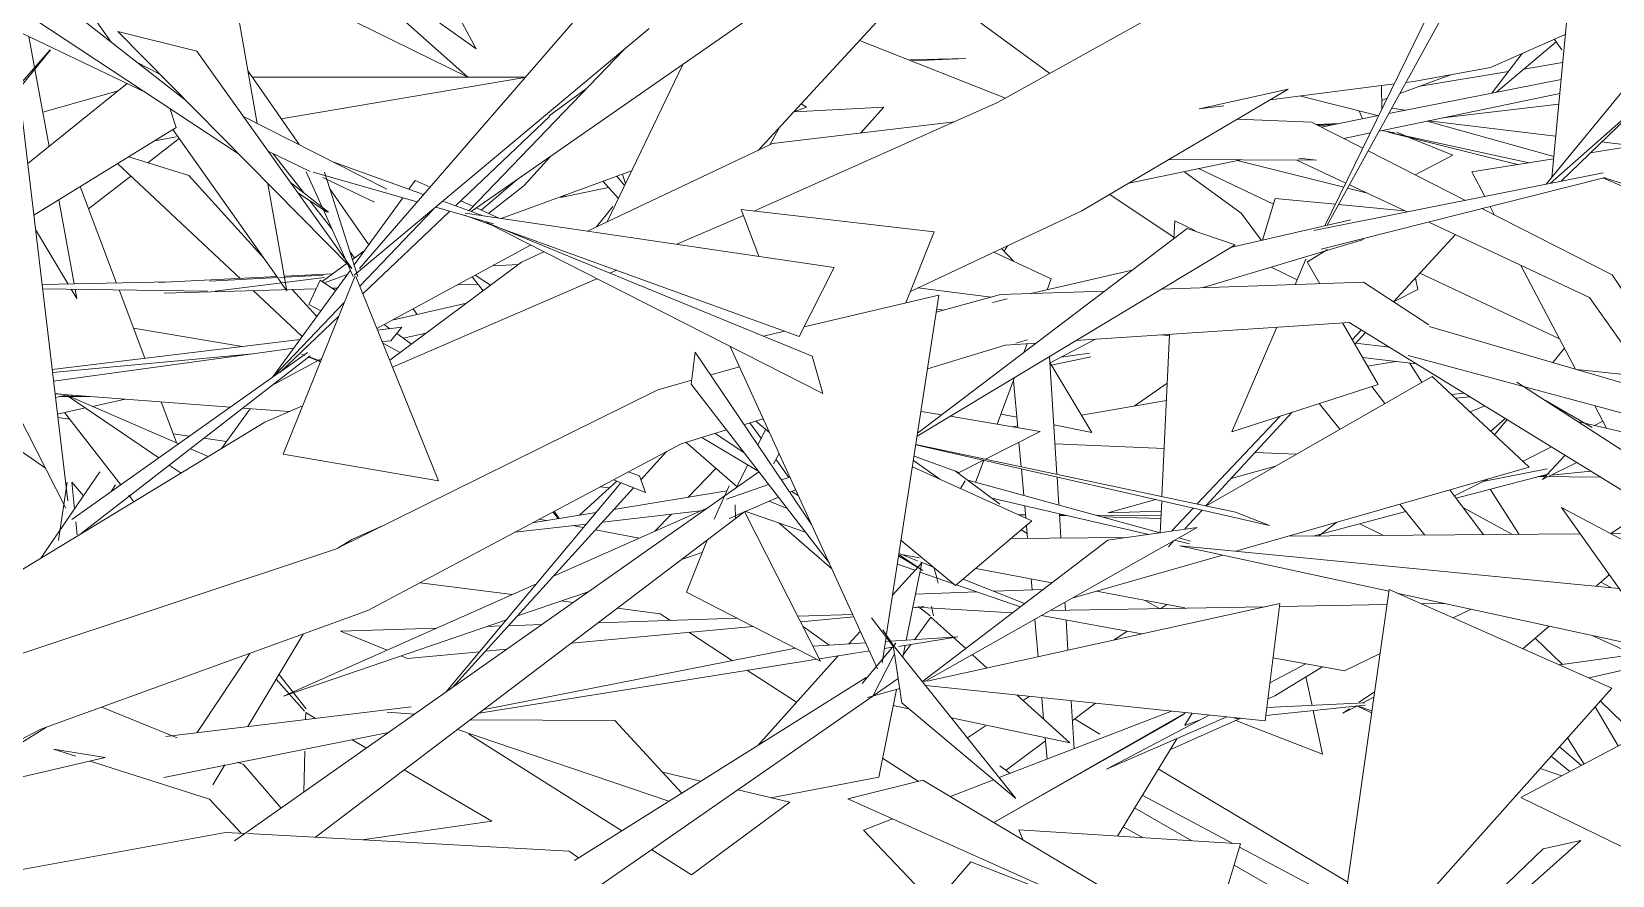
# Model space of a CAD drawing. Header units: millimetres. Extents: x 78096 to 288885, y -20632 to 149556.
# Drawn here: x 252493.1 to 252855.6, y 93528.8 to 93722.4 of the extents above; entities that cross this region are included whole.
import ezdxf

# ---------------------------------------------------------------- set-up
doc = ezdxf.new("R2010")
doc.units = ezdxf.units.MM
doc.layers.add('G-IMPT', color=8, linetype='Continuous', lineweight=9)
doc.layers.add('L-PLNT', color=71, linetype='Continuous', lineweight=9)

# ---------------------------------------------------------------- blocks, each defined once
blk = doc.blocks.new('ZZ-V - Tree Broadleaf 1 - 3dtree rotund SIMPLU-4826059-TOMH A-A')
at = {"layer": 'G-IMPT'}
for p, q in [((26783.79, 93764.05), (26814.9, 93719.96)), ((26837.73, 93761.52), (26848.37, 93701.34)), ((27006.01, 93730.47), (27030.15, 93712.81)), ((26796.02, 93721.26), (26797.32, 93714.18)), ((27019.95, 93707.12), (26986.47, 93720.35)), ((27146.23, 93720.09), (27132.58, 93708.49)), ((26997.99, 93715.95), (27010.85, 93716.2)), ((26998.35, 93715.66), (27010.85, 93716.2)), ((27131.49, 93708.28), (27138.48, 93717.35)), ((27138.84, 93713.82), (27147.74, 93715.28)), ((26797.38, 93713.81), (26800.62, 93696.06)), ((26857.98, 93696.46), (26846.25, 93713.33)), ((26847.21, 93711.95), (26909.81, 93711.93)), ((26853.88, 93702.35), (26909.75, 93711.86)), ((27147.37, 93711.43), (27107.86, 93703.58)), ((27110.39, 93708.17), (27122.06, 93712.51)), ((27115.05, 93709.9), (27135.31, 93713.23)), ((26799.19, 93703.89), (26816.47, 93708.8)), ((26923.89, 93709.33), (26915.31, 93703.06)), ((27147.06, 93708.19), (27105.65, 93699.58)), ((27106.26, 93704.52), (27106.22, 93710.05)), ((26974.32, 93705.05), (26971.42, 93704)), ((26973.12, 93705.86), (26974.32, 93705.05)), ((27087.37, 93707.63), (27105.57, 93703.11)), ((27101.81, 93702.38), (27101.09, 93704.22)), ((27106.24, 93706.63), (27107.52, 93707.1)), ((27111.65, 93704.34), (27108.58, 93704.87)), ((27146.83, 93705.78), (27120.17, 93702.59)), ((27091.22, 93701.09), (27096.45, 93701.32)), ((27096.21, 93701.27), (27091.33, 93701.03)), ((27094.8, 93700.99), (27091.66, 93700.86)), ((27105.52, 93703.12), (27092.37, 93700.5)), ((27145.68, 93693.71), (27116.7, 93701.87)), ((27116.99, 93701.93), (27146.12, 93698.39)), ((26823.31, 93692.31), (26830.49, 93697.88)), ((26824.85, 93697.37), (26829.79, 93698.25)), ((26829.03, 93699.94), (26853.74, 93664.94)), ((27103.64, 93699.16), (27097.52, 93697.88)), ((27109.2, 93699.21), (27106.24, 93699.7)), ((27137.42, 93691.9), (27107.73, 93699.3)), ((27107.73, 93699.3), (27140.06, 93692.32)), ((27109.7, 93699.29), (27111.83, 93698.41)), ((27112.69, 93698.06), (27122.53, 93694.03)), ((27156.68, 93697.11), (27163.45, 93696.28)), ((26818.89, 93693.7), (26832.65, 93689.36)), ((26852.02, 93694.39), (26859.03, 93685.41)), ((27122.53, 93694.03), (27113.88, 93689.57)), ((27163.59, 93696.09), (27154.05, 93694.56)), ((26816.31, 93692.11), (26844.48, 93665.76)), ((26934.23, 93690.45), (26904.32, 93679.55)), ((26932.14, 93689.69), (26932.81, 93687.5)), ((27073.94, 93692.98), (27048.25, 93687.64)), ((27061.11, 93690.16), (27074.02, 93680.72)), ((27081.45, 93682.84), (27064.21, 93690.96)), ((27073.13, 93692.81), (27097.54, 93686.68)), ((27145.63, 93693.21), (27126.91, 93690.22)), ((27126.91, 93690.22), (27129.87, 93684.57)), ((26816.09, 93664.7), (26807.78, 93686.86)), ((26809.7, 93681.74), (26819.37, 93689.24)), ((26849.92, 93670.35), (26832.65, 93689.36)), ((26850.82, 93687.48), (26855.17, 93662.91)), ((26873.93, 93673.51), (26865.04, 93686.31)), ((26928.95, 93686.6), (26917.94, 93684.32)), ((26927.65, 93688.05), (26931.19, 93684.11)), ((26930.8, 93689.2), (26932.61, 93687.06)), ((27098.41, 93686.46), (27102.99, 93685.31)), ((26802.86, 93683.83), (26806.39, 93664.51)), ((26860.45, 93683.59), (26865.48, 93677.14)), ((26917.94, 93684.32), (26919.36, 93685.03)), ((27043.88, 93685.06), (27058.61, 93675.15)), ((27081.83, 93684.11), (27078.9, 93674.54)), ((27081.83, 93684.11), (27095.65, 93682.8)), ((27096.36, 93682.74), (27111.48, 93681.31)), ((26929.9, 93682.24), (26926.14, 93677.6)), ((27058.79, 93679.01), (27058.6, 93674.94)), ((27058.79, 93679.01), (27063.41, 93676.78)), ((27074.02, 93680.72), (27078.71, 93674.5)), ((27131.09, 93682.26), (27132.13, 93680.28)), ((26797.52, 93677.01), (26805.01, 93664.48)), ((27123.13, 93675.84), (27108.95, 93660.4)), ((26869.64, 93671.81), (26870.69, 93670.47)), ((26872.9, 93672.08), (26870.18, 93670.1)), ((27030.42, 93665.69), (27017.3, 93671.8)), ((27019.04, 93672.62), (27021.85, 93669.68)), ((27020.41, 93673.26), (27019.63, 93672.01)), ((26869.02, 93669.25), (26863.24, 93665.03)), ((26902.35, 93668.69), (26908.34, 93668.99)), ((27080.87, 93668.35), (27086.83, 93665.47)), ((27138.18, 93668.76), (27150.72, 93644.92)), ((26799.03, 93664.36), (26828.43, 93664.95)), ((26825.7, 93664.82), (26852.85, 93666.19)), ((26837.48, 93665.14), (26853.02, 93665.96)), ((26863.81, 93665.96), (26838.72, 93662.86)), ((26853.48, 93665.98), (26863.5, 93666.51)), ((26853.78, 93664.87), (26855.17, 93662.91)), ((26854.57, 93666.28), (26865.72, 93666.84)), ((26860.21, 93659.81), (26862.83, 93665.4)), ((26866.3, 93662.97), (26862.83, 93665.4)), ((26868.98, 93666.67), (26863.77, 93664.78)), ((26894.33, 93664.33), (26898.91, 93664.46)), ((26897.62, 93666.12), (26900.14, 93662.9)), ((26898.36, 93666.53), (26901.89, 93664.2)), ((27030.42, 93665.69), (27029.49, 93663.16)), ((27114.52, 93663.21), (27113.96, 93665.85)), ((27147.03, 93651.93), (27115.02, 93667.01)), ((26799.15, 93663.35), (26836.97, 93662.86)), ((26805.73, 93663.27), (26807, 93661.15)), ((26806.61, 93663.26), (26807, 93661.15)), ((26822.57, 93647.44), (26816.68, 93663.12)), ((26827.05, 93662.41), (26861.89, 93663.41)), ((26847.44, 93662.99), (26858.7, 93652.47)), ((26862.01, 93657.04), (26856.37, 93663.25)), ((26865.53, 93663.51), (26866.72, 93663.54)), ((27016.65, 93661.48), (26999.85, 93663.6)), ((27114.52, 93663.21), (27108.97, 93660.39)), ((26860.21, 93659.81), (26862.97, 93658.36)), ((26879.33, 93656.19), (26896.39, 93660.11)), ((26885.06, 93657.5), (26884.15, 93658.8)), ((27005.9, 93658.49), (27004.21, 93658.68)), ((26819.96, 93654.39), (26844.92, 93650.15)), ((26878.75, 93654.24), (26877.44, 93655.16)), ((27101.61, 93653.94), (27099.49, 93651.69)), ((27102.5, 93653.39), (27100.05, 93650.72)), ((26877.18, 93650.89), (26881.18, 93648.8)), ((26883.77, 93650.72), (26880.35, 93653.12)), ((26881.85, 93652.07), (26887.14, 93653.23)), ((27024.9, 93650.76), (27024.16, 93648.77)), ((27040.62, 93651.81), (27030.17, 93646.42)), ((27057.57, 93652.93), (27055.84, 93615.7)), ((27057.56, 93652.63), (27055.89, 93652.82)), ((27108.07, 93649.96), (27100.26, 93650.95)), ((27145.48, 93646.45), (27148.16, 93649.77)), ((26843.49, 93647.95), (26844.72, 93648.23)), ((27030.07, 93647.87), (27031.76, 93620.81)), ((27039.79, 93630.42), (27030.16, 93646.45)), ((27039.5, 93647.77), (27030.49, 93645.89)), ((27039.24, 93648.62), (27032.69, 93647.72)), ((27114.16, 93646.21), (27101.85, 93647.61)), ((27102.99, 93645.63), (27109.51, 93646.74)), ((27115.44, 93641.94), (27112.6, 93646.39)), ((27022.04, 93643.04), (27018.07, 93632.32)), ((27117.78, 93643.28), (27065.92, 93613.55)), ((27117.78, 93643.28), (27140.06, 93622.49)), ((27166.74, 93643.21), (27150.98, 93644.84)), ((26802.11, 93638.44), (26804.83, 93639.07)), ((27021.79, 93642.38), (27022.76, 93631.52)), ((27057.05, 93641.73), (27049.45, 93636.49)), ((27103.97, 93640.98), (27106.93, 93637.06)), ((27125.11, 93639.47), (27122.24, 93639.12)), ((26802.56, 93634.66), (26808.91, 93636.05)), ((26810.59, 93636.42), (26818.07, 93638.06)), ((26829.83, 93628.09), (26826.32, 93637.44)), ((27037.38, 93634.43), (27056.87, 93637.76)), ((27091.89, 93637.07), (27096.63, 93631.16)), ((27126.56, 93638.58), (27123.13, 93638.29)), ((27129.91, 93636.52), (27126.52, 93635.13)), ((27154.53, 93631.56), (27143.77, 93637.75)), ((27155.12, 93636.54), (27157.83, 93631.39)), ((26802.66, 93633.88), (26805.35, 93633.5)), ((26804.18, 93635.01), (26817.06, 93618.41)), ((26961.35, 93632.64), (26963.97, 93628.97)), ((27018.93, 93634.65), (27022.55, 93633.92)), ((27021.54, 93631.73), (27022.72, 93631.93)), ((27031.05, 93632.19), (27039.79, 93630.42)), ((27082.94, 93634.17), (27063.88, 93613.99)), ((27085.65, 93635.04), (27065.9, 93613.56)), ((27134.56, 93633.66), (27131.25, 93630.71)), ((27132.14, 93629.88), (27134.98, 93633.4)), ((27151.16, 93632.95), (27178.52, 93626.56)), ((27156.96, 93633.03), (27155.01, 93632.05)), ((26829.07, 93630.1), (26832.79, 93629.57)), ((26836.11, 93629.09), (26841.3, 93628.35)), ((26946.63, 93628.17), (26958.39, 93617.97)), ((26950.35, 93629.3), (26963.38, 93621.45)), ((26953.37, 93630.22), (26959.99, 93625.84)), ((26964.97, 93631.16), (26963.17, 93627.58)), ((27023.05, 93628.21), (27023.56, 93622.55)), ((26966.77, 93623.25), (26968.07, 93625.57)), ((27031.33, 93627.78), (27056.35, 93626.72)), ((27077.18, 93625.84), (27086.65, 93625.44)), ((27145.2, 93627.1), (27138.66, 93623.81)), ((27143.14, 93619.64), (27148.31, 93625.19)), ((26953.55, 93622.17), (26947.11, 93615.54)), ((26960.85, 93622.97), (26958.22, 93617.74)), ((26967.33, 93624.26), (26970.29, 93620.1)), ((26998.85, 93624.02), (27004.87, 93619.74)), ((27008.47, 93621.57), (27018.63, 93614)), ((27015.01, 93624.05), (27013.12, 93618.97)), ((27023.6, 93622.09), (27024.15, 93615.96)), ((27081.88, 93622.7), (27071.69, 93619.85)), ((27140.06, 93622.49), (27072.78, 93603.17)), ((27144.62, 93620.96), (27123.31, 93615.32)), ((27144.18, 93622.07), (27129.4, 93619.15)), ((27150.98, 93623.55), (27144.62, 93620.38)), ((27154.22, 93621.55), (27145.13, 93620.64)), ((26930.82, 93619.27), (26922.24, 93611.45)), ((26927.04, 93617.98), (26929.16, 93617.75)), ((27009.65, 93617.57), (27010.69, 93619.31)), ((27055.45, 93607.42), (27011.36, 93619.45)), ((27031.8, 93620.22), (27032.2, 93613.76)), ((27121.85, 93617.26), (27129.61, 93606.96)), ((27130.73, 93619.81), (27122.9, 93615.87)), ((27137.74, 93607.02), (27131.12, 93617.39)), ((27143.95, 93620.52), (27142.01, 93620.32)), ((27142.01, 93620.32), (27156.46, 93620.17)), ((27144.45, 93620.3), (27143.14, 93619.64)), ((26818.91, 93616.03), (26820.07, 93614.54)), ((26930.17, 93612.75), (26956.08, 93617.02)), ((26969.9, 93612.97), (26965.76, 93614.63)), ((26970.95, 93616.88), (26972.45, 93615.98)), ((27052.8, 93607.04), (27016.83, 93615.34)), ((27024.36, 93613.6), (27024.61, 93610.78)), ((27054.47, 93615.04), (27043.45, 93611.97)), ((27055.79, 93614.74), (27055.45, 93607.41)), ((27110.41, 93613.98), (27116.13, 93606.85)), ((27168.32, 93613.63), (27158.74, 93607.2)), ((26911.44, 93609.67), (26926.08, 93612.08)), ((26913.01, 93610.5), (26914.64, 93610.2)), ((26916.17, 93612.19), (26917.38, 93610.65)), ((26916.28, 93597.43), (26951.82, 93613.23)), ((26917.6, 93610.68), (26916.45, 93612.34)), ((26927.54, 93609.85), (26950.01, 93612.43)), ((26943.34, 93611.66), (26939.57, 93607.79)), ((26974.07, 93607.55), (26960.42, 93612.31)), ((27022.97, 93611.52), (27024.54, 93611.51)), ((27032.33, 93611.76), (27032.67, 93606.21)), ((27032.34, 93611.47), (27033.63, 93611.46)), ((27034.34, 93611.3), (27032.35, 93611.36)), ((27040.78, 93611.42), (27055.63, 93611.34)), ((27055.6, 93610.66), (27042.09, 93611.06)), ((27055.68, 93612.37), (27043.45, 93611.97)), ((27063.04, 93613.09), (27058.08, 93607.84)), ((27065.05, 93612.63), (27061.11, 93608.35)), ((27111.78, 93612.27), (27090.53, 93606.65)), ((27124.97, 93613.12), (27136.27, 93607.01)), ((26907.45, 93607.54), (26923.86, 93609.42)), ((26920.69, 93609.06), (26923.17, 93608.59)), ((26925.93, 93608.08), (26935.98, 93606.19)), ((26967.96, 93609.68), (26980.17, 93599.1)), ((27047.73, 93606.32), (27021.24, 93606.12)), ((27024.92, 93607.26), (27023.52, 93608.06)), ((27024.76, 93609.1), (27025.02, 93606.15)), ((27062.41, 93605.52), (27059.73, 93606.25)), ((27151.76, 93607.13), (27084.74, 93606.61)), ((27095.95, 93609.83), (27091.74, 93606.66)), ((27101.22, 93609.48), (27106.66, 93606.78)), ((27169.53, 93607.26), (27158.77, 93607.18)), ((26950.43, 93602.88), (26945.68, 93601.25)), ((26999.78, 93601), (26995.55, 93602.69)), ((27058.6, 93605.61), (27057.32, 93604.22)), ((27062.17, 93604.88), (27058.71, 93605.68)), ((27160.64, 93594.64), (27059.97, 93604.41)), ((27107.87, 93593.99), (27059.97, 93604.41)), ((26994.07, 93593.08), (27000.76, 93600.53)), ((26999.2, 93598.8), (26995.17, 93600.2)), ((26995.46, 93602.11), (27001.03, 93598.75)), ((26995.51, 93602.4), (27001.03, 93598.75)), ((26996.12, 93602.46), (27000.26, 93601.68)), ((26997.2, 93582.76), (27000.76, 93600.53)), ((27003.38, 93599.55), (27000.45, 93600.73)), ((27004.18, 93597.14), (27003.51, 93599.45)), ((27013.15, 93599.24), (27030.61, 93595.94)), ((27069.72, 93602.29), (27035.26, 93592.4)), ((26854.35, 93569.89), (26912.4, 93595.71)), ((26885.7, 93595.95), (26906.8, 93593.22)), ((27008.05, 93595.71), (27000.33, 93598.4)), ((27004.56, 93595.83), (27004.2, 93597.05)), ((27023.34, 93590.39), (27008.72, 93595.48)), ((27024.34, 93591.15), (27010.27, 93596.79)), ((27025.85, 93596.84), (27026.07, 93594.31)), ((27158.42, 93597.76), (27155.39, 93595.15)), ((27156.47, 93596.08), (27158.79, 93594.82)), ((26924.45, 93593.96), (26908.02, 93588.32)), ((26918.05, 93591.76), (26920.82, 93591.4)), ((26999.32, 93593.35), (27013.38, 93593.85)), ((27017.26, 93593.99), (27028.59, 93594.4)), ((27040.85, 93594), (27061.11, 93590.17)), ((27055.3, 93590.01), (27051.97, 93591.9)), ((27170.47, 93580.36), (27109.74, 93593.58)), ((26930.97, 93590.08), (26940.79, 93588.81)), ((26940.79, 93588.81), (26943.11, 93587.3)), ((26984.93, 93588.68), (26972.33, 93588.26)), ((26998.68, 93590.15), (27000.38, 93590.31)), ((26998.69, 93590.21), (27001.27, 93590.47)), ((27001.27, 93590.47), (26998.69, 93590.21)), ((27021.56, 93589.03), (26999.58, 93590.34)), ((27002.71, 93588.38), (26999.91, 93590.49)), ((27003.45, 93588.38), (27002.96, 93590.49)), ((27028.24, 93588.43), (27051.24, 93584.22)), ((27079.37, 93590.43), (27030.26, 93589.57)), ((27033.59, 93591.46), (27033.71, 93589.63)), ((27056.99, 93590.95), (27055.59, 93590.01)), ((27107.43, 93590.93), (27082.77, 93590.49)), ((27120.84, 93591.17), (27115.42, 93591.07)), ((27126.73, 93589.89), (27122.63, 93587.88)), ((26905.51, 93587.46), (26854.35, 93569.89)), ((26889.55, 93585.55), (26867.45, 93584.82)), ((26878.14, 93580.47), (26867.45, 93584.82)), ((26904.32, 93586.03), (26901.05, 93585.92)), ((26913.63, 93586.34), (26906, 93586.09)), ((26920.4, 93582.07), (26962.05, 93585.94)), ((26958.42, 93587.81), (26926.59, 93586.76)), ((26947.32, 93584.57), (26957.35, 93578.06)), ((26972.99, 93586.96), (26985.2, 93588.09)), ((26973.53, 93585.88), (26979.56, 93581.62)), ((26984.05, 93581.91), (26986.69, 93584.85)), ((26999.06, 93582.88), (27002.83, 93588.06)), ((27010.83, 93580.83), (27002.83, 93588.06)), ((27026.68, 93587.54), (27027.44, 93578.96)), ((27033.85, 93587.4), (27034.28, 93580.47)), ((27047.85, 93584.84), (27044.78, 93582.79)), ((27144.68, 93585.98), (27138.64, 93580.8)), ((26996.43, 93578.9), (26996.97, 93581.6)), ((26996.53, 93579.39), (26998.29, 93581.81)), ((27141.44, 93583.2), (27147.68, 93577.17)), ((27164.04, 93579.46), (27154.54, 93583.83)), ((26882.82, 93578.57), (26881.35, 93579.16)), ((26882.82, 93578.57), (26899.38, 93580.11)), ((26900.69, 93580.23), (26905.61, 93580.69)), ((26963.15, 93558.61), (26981.58, 93579.15)), ((27015.75, 93576.38), (27012.37, 93579.44)), ((27088.84, 93577.35), (27080.62, 93572.99)), ((27081.32, 93578.72), (27097.73, 93575.72)), ((27105.85, 93579.69), (27097.73, 93575.72)), ((26859.22, 93566.48), (26852.68, 93573.83)), ((26859.56, 93567.03), (26853.35, 93574.95)), ((26960.78, 93575.84), (26972.05, 93568.52)), ((27081.75, 93569.98), (27092.63, 93576.65)), ((27090.28, 93567.81), (27088.87, 93574.35)), ((26990.91, 93551.3), (26994.94, 93571.45)), ((27034.73, 93559.23), (27022.64, 93570.16)), ((27104.61, 93570.89), (27101.06, 93568.52)), ((26994.21, 93567.8), (26997.8, 93567.04)), ((27058.04, 93566.49), (27018.52, 93551.22)), ((27025.43, 93569.87), (27024.01, 93568.92)), ((27028.28, 93569.57), (27028.71, 93564.66)), ((27035, 93568.88), (27035.69, 93557.85)), ((27040.62, 93568.29), (27035.29, 93564.29)), ((27102.42, 93567.85), (27079.69, 93565.46)), ((27079.92, 93567.31), (27102.28, 93568.4)), ((27081.75, 93569.98), (27080.16, 93569.29)), ((27092.69, 93556.63), (27090.54, 93566.6)), ((27097.35, 93566.03), (27100.5, 93567.66)), ((27098.86, 93567.04), (27097.35, 93566.03)), ((27103.92, 93566.06), (27100.54, 93567.68)), ((27103.99, 93566.55), (27100.65, 93567.7)), ((27101.91, 93568.38), (27104.44, 93569.69)), ((27155.2, 93567.46), (27160.5, 93558.51)), ((27156.38, 93568.78), (27164.2, 93561.22)), ((26859.46, 93564.54), (26859.5, 93566.14)), ((26859.5, 93566.14), (26861.76, 93564.82)), ((27007.59, 93564.97), (27034.73, 93559.23)), ((27015.36, 93563.14), (27011.22, 93560.37)), ((27061.11, 93566.02), (27017.28, 93540.96)), ((27056.32, 93563.09), (27017.28, 93540.96)), ((27041.6, 93561.22), (27035.81, 93564.68)), ((27066.65, 93565.59), (27043.16, 93553.15)), ((27070.72, 93565.17), (27043.16, 93553.15)), ((27056.32, 93563.09), (27061.11, 93565.94)), ((27073.92, 93564.84), (27057.66, 93557.58)), ((27061.11, 93563.27), (27062.77, 93566)), ((27064.39, 93564.39), (27061.11, 93563.16)), ((27073.89, 93564.84), (27072.45, 93564.69)), ((27092.69, 93556.63), (27072.77, 93564.33)), ((26870.17, 93559.92), (26873.42, 93558.02)), ((27029.16, 93559.69), (27020.15, 93552.93)), ((27029.09, 93560.42), (27029.53, 93555.47)), ((27045.64, 93537.8), (27059.22, 93560.16)), ((27148.86, 93560.35), (27152.65, 93554.35)), ((26859.06, 93547.9), (26859.28, 93557.27)), ((26991.79, 93555.71), (26999.96, 93550.41)), ((27145.12, 93556.15), (27149.42, 93552.63)), ((27147.05, 93558.32), (27152.03, 93554.02)), ((26882.07, 93552.98), (26902.16, 93541.27)), ((27018.66, 93553.91), (27021.07, 93552.2)), ((27098.45, 93527.24), (27055, 93553.21)), ((27147.53, 93551.63), (27142.59, 93553.32)), ((26966.23, 93546.62), (26990.91, 93551.3)), ((27017.23, 93550.72), (27007.33, 93546.9)), ((27051.34, 93547.18), (27072.09, 93536.13)), ((26872.43, 93536.94), (26902.16, 93541.27)), ((26994.06, 93541.77), (26987.37, 93539.19)), ((27062.7, 93536.72), (27049.56, 93544.26)), ((27003.63, 93522.15), (26987.37, 93539.19)), ((27051.5, 93537.43), (27046.95, 93539.97)), ((27073.64, 93535.3), (27097.77, 93522.44)), ((27097.01, 93517.03), (27072.38, 93531.16))]:
    blk.add_line(p, q, dxfattribs=at)
blk = doc.blocks.new('ZZ-V - Tree Broadleaf 1 - 3dtree rotund SIMPLU-4826034-TOMH A-A')
at = {"layer": 'G-IMPT'}
for p, q in [((27145.93, 93785.73), (27093.22, 93677.84)), ((27148.92, 93777.99), (27093.72, 93677.96)), ((26721.98, 93756.79), (26822.83, 93708.4)), ((26896.69, 93711.97), (26848.14, 93755.03)), ((26898.55, 93718.45), (26851.34, 93752.19)), ((26765.5, 93746.21), (26843.87, 93694.52)), ((26886.36, 93741.08), (26898.55, 93718.45)), ((26791.26, 93738.47), (26831.9, 93706.65)), ((27144.84, 93687.55), (27202.78, 93738.77)), ((27018.12, 93706.11), (27066.97, 93733.33)), ((27183.76, 93735.9), (27143.98, 93687.38)), ((27149.74, 93736.22), (27145.22, 93688.89)), ((26925.33, 93729.85), (26871.83, 93668.08)), ((26897.45, 93681.13), (26962.33, 93726.22)), ((26994.89, 93729.49), (26963.24, 93695.14)), ((26834.54, 93717.95), (26816.36, 93722.39)), ((26870.03, 93668.01), (26816.36, 93722.39)), ((26938.28, 93723.09), (26870.62, 93666.51)), ((26870.97, 93724.59), (26896.69, 93711.97)), ((27131.17, 93714.13), (27148.35, 93721.7)), ((27147.57, 93718.24), (27145.86, 93720.6)), ((26788.8, 93704.46), (26800.88, 93718.24)), ((26789.67, 93704.22), (26800.95, 93718.24)), ((26820.86, 93715.3), (26825.88, 93712.75)), ((26834.54, 93717.95), (26870.03, 93668.01)), ((26932.44, 93718.21), (26896.94, 93681.32)), ((26752.86, 93714.34), (26804.46, 93613.08)), ((26928.62, 93678.77), (26945.94, 93714.83)), ((27131.17, 93714.13), (27113.6, 93710.99)), ((26795.72, 93692.12), (26818.53, 93710.46)), ((27037.47, 93681.28), (27084.78, 93709.19)), ((27084.78, 93709.19), (27064.41, 93704.68)), ((27080.69, 93706.77), (27109.14, 93710.42)), ((27111.83, 93710.76), (27113.6, 93710.99)), ((27167.76, 93707.81), (27147.3, 93688.04)), ((26829.77, 93700.39), (26828.29, 93704.8)), ((26965.02, 93682.43), (27018.12, 93706.11)), ((26971.4, 93703.99), (26992.09, 93705.03)), ((26986.81, 93699.14), (26992.09, 93705.03)), ((27064.41, 93704.68), (27070.04, 93705.4)), ((26804.94, 93614.75), (26794.43, 93702.91)), ((26845.2, 93702.94), (26878.06, 93686.27)), ((26915.42, 93702.95), (26893.82, 93682.43)), ((26968.24, 93700.57), (26965.92, 93696.41)), ((26966.55, 93696.7), (27008.27, 93701.71)), ((27073.17, 93702.34), (27090.13, 93701.64)), ((27090.13, 93701.64), (27101.92, 93695.64)), ((26829.77, 93700.39), (26797.13, 93680.3)), ((26850.9, 93694.93), (26860.48, 93690.33)), ((26915.51, 93693.68), (26909.56, 93687.12)), ((26924.11, 93676.63), (26966.55, 93696.7)), ((27091.27, 93692.93), (27087.22, 93693.35)), ((27103.14, 93695.02), (27125.44, 93683.68)), ((26863.26, 93682.1), (26859.62, 93690.19)), ((26885.04, 93683.33), (26861.18, 93690.14)), ((26871.43, 93666.18), (26863.82, 93690.13)), ((26886.53, 93685.05), (26865.94, 93692.42)), ((27057.4, 93693.04), (27091.27, 93692.93)), ((27086.75, 93692.94), (27098.01, 93687.65)), ((27157.06, 93689.99), (27090.66, 93676.75)), ((26855.96, 93687.81), (26864.71, 93680.96)), ((26863.38, 93688.94), (26875.27, 93683.23)), ((26884.62, 93688.27), (26883.16, 93686.25)), ((26887.99, 93686.74), (26884.62, 93688.27)), ((26907.9, 93688.4), (26899.7, 93681.46)), ((26909.56, 93687.12), (26901.43, 93680.68)), ((27157.47, 93688.94), (27092.36, 93672.45)), ((27098.85, 93687.25), (27112.09, 93681.03)), ((27225.59, 93659.34), (27156.92, 93688.84)), ((27157.26, 93688.88), (27238.23, 93663.37)), ((26857.65, 93685.43), (26864.38, 93680.99)), ((26881.73, 93684.28), (26870.57, 93668.87)), ((26900.17, 93680.16), (26890.91, 93683.48)), ((26897.87, 93682.29), (26895.02, 93683.57)), ((26962.25, 93681.23), (26965.02, 93682.43)), ((26870.4, 93666.18), (26863.39, 93681.81)), ((26888.68, 93681.61), (26871.89, 93664.01)), ((26892.52, 93681.2), (26872.59, 93662.27)), ((26902.56, 93678.33), (26889.29, 93682.12)), ((26901.96, 93678.07), (26895.86, 93680.28)), ((26980.7, 93668.31), (26896.05, 93680.76)), ((26903.74, 93679.63), (26898.62, 93681.95)), ((26944.62, 93673.62), (26959.86, 93680.2)), ((27003.58, 93676.49), (26959.35, 93681.56)), ((26963.36, 93670.86), (26959.35, 93681.56)), ((26998.16, 93662.8), (27037.47, 93681.28)), ((27099.17, 93679.21), (27071.57, 93672.85)), ((27129.19, 93681.78), (27159.08, 93666.58)), ((26978.04, 93639.34), (26900.92, 93678.6)), ((26975.66, 93647.9), (26900.92, 93678.6)), ((26972.66, 93652.47), (26904.07, 93677.3)), ((27003.58, 93676.49), (26997.11, 93660.16)), ((27061.63, 93677.24), (26999.82, 93630.28)), ((27061.63, 93677.24), (27072.64, 93673.5)), ((27117.03, 93678.7), (27153.89, 93661.37)), ((26911.07, 93673.43), (26875.82, 93654.28)), ((26909, 93669.49), (26914.09, 93671.89)), ((26999.71, 93629.6), (27072.64, 93673.5)), ((27102.04, 93674.67), (27065.1, 93663.64)), ((27089.2, 93669.55), (27093.82, 93672.43)), ((26878.76, 93647), (26909, 93669.49)), ((26980.7, 93668.31), (26972.66, 93652.47)), ((27086.36, 93664.36), (27088.84, 93670.15)), ((27089.18, 93669.55), (27092.07, 93664.56)), ((26869.72, 93667.7), (26851.96, 93643.17)), ((26854.29, 93625.47), (26870.75, 93666.18)), ((26889.94, 93619.3), (26871.01, 93666.18)), ((26879.38, 93645.44), (26926.27, 93665.69)), ((26929.23, 93666.97), (26930.77, 93667.64)), ((27049.03, 93667.66), (27025.77, 93662.31)), ((27055.74, 93663.33), (27102.04, 93664.9)), ((27102.04, 93664.9), (27117.06, 93655.13)), ((27159.08, 93666.58), (27165.47, 93657)), ((26973.79, 93654.68), (27004.71, 93661.95)), ((27004.71, 93661.95), (26992.7, 93584.21)), ((27004.1, 93657.99), (27018.79, 93662.07)), ((27020.34, 93661.06), (27016.96, 93660.28)), ((27018.79, 93662.07), (27042.74, 93662.88)), ((27153.89, 93661.37), (27169.2, 93639.73)), ((26868.38, 93660.33), (26852.11, 93643.27)), ((26867.03, 93657), (26853.58, 93644.22)), ((26875.97, 93653.9), (26881.54, 93654.58)), ((26878.98, 93651.45), (26881.54, 93654.58)), ((26964.47, 93652.49), (26969.39, 93653.65)), ((27036.11, 93651.51), (27098.79, 93655.67)), ((27071.88, 93630.58), (27082.16, 93654.57)), ((27097.26, 93655.57), (27105.41, 93641.45)), ((27098.79, 93655.67), (27163.92, 93615.58)), ((27218.17, 93625.19), (27117.1, 93654.75)), ((26801.35, 93644.87), (26858.18, 93651.75)), ((26856.74, 93649.77), (26801.66, 93642.21)), ((26878.98, 93651.45), (26877.03, 93651.27)), ((26956.83, 93650.13), (26990.63, 93576.21)), ((27002.09, 93645.02), (27019.92, 93650.43)), ((27019.92, 93650.43), (27026.96, 93650.9)), ((27025.02, 93651.68), (27022.33, 93650.88)), ((26847.32, 93648.48), (26801.43, 93644.17)), ((26860.5, 93648.04), (26807.65, 93606.99)), ((26863.15, 93647.39), (26851.57, 93641.1)), ((26859.89, 93648.79), (26853.98, 93644.59)), ((26859.28, 93648.09), (26858.53, 93648.4)), ((26858.53, 93648.4), (26859.28, 93648.12)), ((26862.85, 93646.65), (26860.02, 93647.8)), ((26860.08, 93647.84), (26862.92, 93646.81)), ((26947.91, 93641.54), (26948.82, 93648.84)), ((26975.51, 93609.3), (26948.82, 93648.84)), ((26978.04, 93639.34), (26975.66, 93647.9)), ((27213.08, 93620.94), (27112.3, 93648.06)), ((26853.93, 93644.56), (26805.85, 93610.46)), ((26952.35, 93643.61), (26958.97, 93645.45)), ((26799.79, 93622.24), (26771.22, 93642.17)), ((26802.01, 93639.34), (26806.1, 93638.94)), ((26806.1, 93638.94), (26802.01, 93639.34)), ((26842.18, 93636.23), (26802.01, 93639.28)), ((26804.33, 93638.93), (26802.98, 93638.64)), ((26830.37, 93627.85), (26804.47, 93639.07)), ((26806.14, 93638.93), (26804.9, 93639.05)), ((26866.34, 93603.64), (26940.21, 93640.24)), ((26940.21, 93640.24), (26948.02, 93642.41)), ((26947.91, 93641.54), (26979.57, 93600.4)), ((27071.88, 93630.58), (27105.41, 93641.45)), ((27137.25, 93642), (27168.19, 93621.87)), ((26802.98, 93638.64), (26805.11, 93638.65)), ((26825.78, 93624.6), (26805.08, 93638.65)), ((26805.43, 93638.65), (26809.86, 93638.69)), ((26840.14, 93626.74), (26846.76, 93635.88)), ((26855.68, 93635.21), (26845.02, 93636.02)), ((26850.07, 93632.78), (26858.76, 93636.54)), ((27005.33, 93634.46), (27000.59, 93635.27)), ((26754.08, 93574.42), (26850.07, 93632.78)), ((26960.2, 93632.29), (26964.41, 93633.57)), ((26965.84, 93630.45), (26962.68, 93633.04)), ((27027.88, 93630.66), (27007.25, 93634.14)), ((26945.57, 93627.85), (26956.01, 93631.02)), ((27027.88, 93630.66), (27015.34, 93624.3)), ((26837.14, 93624.92), (26833.03, 93626.7)), ((26854.29, 93625.47), (26889.94, 93619.3)), ((26873.7, 93589.56), (26945.57, 93627.85)), ((26942.25, 93626.08), (26936.33, 93619.55)), ((27009.34, 93621.26), (26999, 93625.01)), ((27080.53, 93609.09), (26999.41, 93627.62)), ((26999.42, 93627.68), (27072.72, 93612.11)), ((26812.28, 93621.4), (26798.75, 93601.58)), ((26830.89, 93621.12), (26828.2, 93622.95)), ((26963.41, 93621.4), (26843.13, 93536.69)), ((26933.46, 93621.4), (26936, 93620.48)), ((26998.63, 93622.57), (27025.99, 93610.15)), ((27014.9, 93624.08), (27009.34, 93621.26)), ((26804.74, 93618.99), (26802.81, 93605.66)), ((26805.81, 93619.04), (26808.51, 93615.88)), ((26805.81, 93619.04), (26806.46, 93612.87)), ((26815.88, 93618.43), (26814.89, 93616.87)), ((26931.77, 93618.89), (26891.65, 93570.86)), ((26934.67, 93617.72), (26893.15, 93571.91)), ((26937.38, 93616.63), (26930.05, 93619.58)), ((26937.38, 93616.63), (26936, 93620.48)), ((26956.62, 93618.19), (26953.12, 93610.51)), ((26965.65, 93618.49), (26955.99, 93615.13)), ((26970.53, 93620.18), (26968.61, 93619.52)), ((26971.86, 93617.28), (26970.51, 93616.69)), ((26967.91, 93615.56), (26956.62, 93610.66)), ((26957.96, 93613.82), (26958.06, 93610.62)), ((26806.77, 93609.9), (26807.08, 93606.93)), ((26960.2, 93612.26), (26861.7, 93537.53)), ((26977.55, 93577.96), (26960.2, 93612.17)), ((27008.53, 93595.32), (27025.99, 93610.15)), ((27080.53, 93609.09), (27072.72, 93612.11)), ((27147.46, 93613.18), (27197.12, 93586.87)), ((27147.46, 93613.18), (27166.95, 93585.77)), ((26870.06, 93605.86), (26877.11, 93608.97)), ((27063.9, 93608.61), (27001.33, 93573.19)), ((27063.9, 93608.61), (27043.4, 93605.71)), ((26792.1, 93578.98), (26866.34, 93603.64)), ((26866.86, 93603.89), (26870.06, 93605.86)), ((26946.77, 93593.8), (26951.58, 93605.72)), ((27008.53, 93595.32), (26996.01, 93605.62)), ((27043.4, 93605.71), (27000.92, 93573.27)), ((26977.55, 93577.96), (26946.77, 93593.8)), ((27107.92, 93594.39), (27094.98, 93502.69)), ((27159.05, 93571.78), (27107.92, 93594.39)), ((26798.73, 93562.32), (26873.7, 93589.56)), ((27082.86, 93591.21), (27001.97, 93573.34)), ((27082.86, 93591.21), (27079.54, 93564.26)), ((26989.22, 93587.87), (26994.14, 93581.48)), ((26994.33, 93581.41), (26991.8, 93585.15)), ((26858.86, 93584.17), (26846.17, 93562.95)), ((26971.83, 93580.91), (26900.39, 93566.88)), ((26987.92, 93582.16), (26975.82, 93581.37)), ((26994.84, 93582.08), (26987.13, 93572.85)), ((26992.59, 93583.49), (26991.68, 93577.59)), ((26994.05, 93581.13), (26992.18, 93580.84)), ((27009.05, 93583.52), (26992.43, 93582.45)), ((27022.35, 93546.42), (26994.24, 93581.64)), ((26994.24, 93581.64), (26996.21, 93568.37)), ((27009.05, 93583.52), (26995.42, 93581.35)), ((27147.05, 93577.09), (27196.12, 93583.95)), ((27153.79, 93574.1), (27196.12, 93583.95)), ((26846.66, 93579.74), (26834.58, 93561.56)), ((26976.74, 93578.38), (26899.29, 93566.05)), ((26988.77, 93580.29), (26977.3, 93578.47)), ((26994.54, 93579.62), (26989.46, 93569.73)), ((27138.12, 93546.64), (27199.91, 93579.41)), ((26987.99, 93574.19), (26921.1, 93532.23)), ((26995.38, 93573.96), (26924.37, 93524.63)), ((26995.72, 93571.66), (26988.28, 93569.63)), ((27079.54, 93564.26), (27001.67, 93572.33)), ((27159.05, 93571.78), (27097.16, 93502.37)), ((26812.73, 93567.41), (26830.03, 93560.38)), ((26883.65, 93567.44), (26827.43, 93560.7)), ((27022.35, 93546.42), (26996.21, 93568.37)), ((26777.06, 93548.66), (26800.05, 93562.8)), ((26884.49, 93565.81), (26878.19, 93566.27)), ((26897.26, 93564.51), (26930.39, 93564.36)), ((26945.72, 93547.67), (26930.39, 93564.36)), ((26792.49, 93559.03), (26798.73, 93562.32)), ((26826.93, 93551.28), (26878.47, 93561.58)), ((26942.79, 93545.83), (26894.3, 93562.26)), ((26931.95, 93539.04), (26896.91, 93561.22)), ((26774.4, 93546.73), (26813.49, 93555.84)), ((26813.49, 93555.84), (26801.63, 93557.76)), ((26801.63, 93557.76), (26806.73, 93556.12)), ((26810.08, 93555.04), (26837.41, 93546.27)), ((26840.91, 93554.14), (26838.17, 93549.55)), ((26843.87, 93554.75), (26845.21, 93554.21)), ((26845.21, 93554.21), (26853.82, 93544.21)), ((26941.31, 93552.47), (26950.09, 93550.41)), ((26958.6, 93548.41), (26970.5, 93545.62)), ((26983.82, 93546.36), (27001.01, 93550.67)), ((27001.01, 93550.67), (27079.7, 93503.69)), ((26837.41, 93546.27), (26844.71, 93538.47)), ((26947.94, 93528.91), (26970.5, 93545.62)), ((26983.82, 93546.36), (27079.46, 93503.54)), ((27168.49, 93531.89), (27138.12, 93546.64)), ((26764.05, 93524.61), (26841.05, 93538.67)), ((26841.05, 93538.67), (26845.6, 93538.42)), ((26846.17, 93538.39), (26919.93, 93534.32)), ((27023.04, 93539.23), (27073.85, 93536.01)), ((27023.04, 93539.23), (27023.91, 93537)), ((26919.93, 93534.32), (26922.07, 93532.83)), ((26947.94, 93528.91), (26938.84, 93534.68)), ((27073.85, 93536.01), (27066.45, 93511.6)), ((27143.25, 93534.91), (27107.8, 93500.8)), ((27151.93, 93536.82), (27110.88, 93500.34)), ((27143.25, 93534.91), (27151.93, 93536.82)), ((27012.01, 93531.92), (26938.06, 93445.69)), ((27032.25, 93524.05), (27012.01, 93531.92))]:
    blk.add_line(p, q, dxfattribs=at)

msp = doc.modelspace()

# ---------------------------------------------------------------- block references
at = {"layer": 'L-PLNT'}
for name in ['ZZ-V - Tree Broadleaf 1 - 3dtree rotund SIMPLU-4826059-TOMH A-A', 'ZZ-V - Tree Broadleaf 1 - 3dtree rotund SIMPLU-4826034-TOMH A-A']:
    msp.add_blockref(name, (225696.455, 0), dxfattribs=at)

doc.saveas('drawing.dxf')
